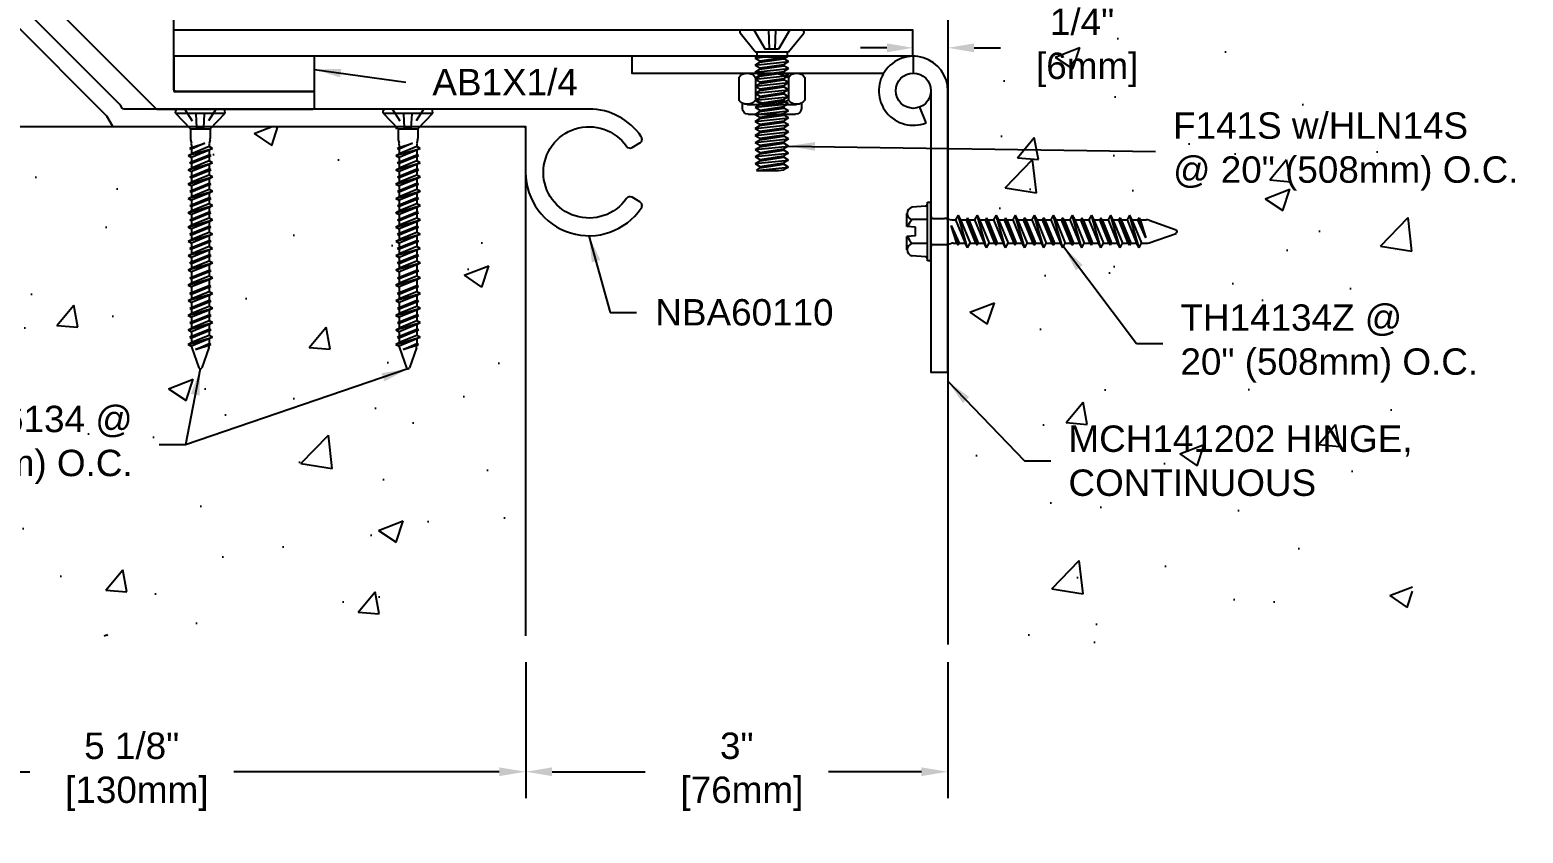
# Model space of a CAD drawing. Header units: inches. Extents: x -2.5 to 37.4, y -5.8 to 5.3.
# Drawn here: x 3.74 to 14.35, y -5.8 to -0.09 of the extents above; entities that cross this region are included whole.
import ezdxf

# ---------------------------------------------------------------- set-up
doc = ezdxf.new("R2010")
doc.units = ezdxf.units.IN
doc.header["$MEASUREMENT"] = 0
doc.linetypes.add('DASHED', pattern=[0.75, 0.5, -0.25])
for name, color, linetype in [('Anchors', 4, 'Continuous'), ('Conditions', 1, 'Continuous'), ('Dimensions', 3, 'Continuous'), ('Metals', 7, 'Continuous'), ('Text', 2, 'Continuous')]:
    doc.layers.add(name, color=color, linetype=linetype)
doc.styles.add('ARIAL', font='arial.ttf')
doc.styles.get("Standard").update_dxf_attribs({"font": 'arial.ttf'})
doc.dimstyles.new('Arial', dxfattribs={"dimtxt": 0.1875, "dimasz": 0.1875, "dimexe": 0.1875, "dimexo": 0.1875, "dimgap": 0.1875, "dimtad": 0, "dimtih": 1, "dimtoh": 1, "dimdec": 4, "dimzin": 0, "dimdsep": 46, "dimlunit": 4, "dimtxsty": 'ARIAL', "dimcen": 0.1875, "dimadec": 0, "dimazin": 0, "dimtfac": 1, "dimtdec": 4, "dimtofl": 0, "dimtmove": 0, "dimatfit": 3, "dimfxl": 0, "dimfrac": 2, "dimtolj": 1, "dimtzin": 0, "dimarcsym": 0})

# ---------------------------------------------------------------- blocks, each defined once
blk = doc.blocks.new('*D10')
at = {"layer": 'Defpoints', "color": 0}
for p in [(7.266, -4.399), (10.266, -4.399), (10.266, -5.364)]:
    blk.add_point(p, dxfattribs=at)
at = {"layer": 'Dimensions', "color": 0, "lineweight": -2}
for p, q in [((7.266, -4.586), (7.266, -5.551)), ((10.266, -4.586), (10.266, -5.551)), ((7.453, -5.364), (8.114, -5.364)), ((10.078, -5.364), (9.418, -5.364))]:
    blk.add_line(p, q, dxfattribs=at)
at = {"layer": 'Dimensions', "color": 0}
for points in [[(7.453, -5.333), (7.453, -5.395), (7.266, -5.364)], [(10.078, -5.333), (10.078, -5.395), (10.266, -5.364)]]:
    blk.add_solid(points, dxfattribs=at)
at = {"layer": 'Dimensions', "color": 0, "insert": (8.766, -5.364), "char_height": 0.1875, "attachment_point": 5, "style": 'ARIAL'}
blk.add_mtext('\\A1;3"\\P [76mm]', dxfattribs=at)
blk = doc.blocks.new('A$C63CB1885')
for p, q in [((-0.176, 0), (-0.175, 0.018)), ((-0.176, 0), (0.176, 0)), ((-0.176, 0), (-0.07, -0.113)), ((-0.163, 0.029), (0.163, 0.029)), ((0.07, -0.113), (0.176, 0)), ((0.176, 0), (0.175, 0.018)), ((-0.07, -0.113), (0.07, -0.113)), ((-0.07, -0.113), (-0.07, -0.18)), ((-0.069, -0.189), (-0.063, -0.215)), ((0.069, -0.189), (0.063, -0.215)), ((0.07, -0.113), (0.07, -0.18)), ((-0.086, -0.302), (0.086, -0.251)), ((-0.086, -0.302), (-0.062, -0.289)), ((-0.086, -0.302), (-0.062, -0.315)), ((-0.074, -0.251), (0.032, -0.215)), ((-0.074, -0.251), (-0.062, -0.245)), ((-0.074, -0.251), (-0.062, -0.257)), ((-0.074, -0.353), (0.074, -0.302)), ((-0.062, -0.245), (0.032, -0.215)), ((0.032, -0.215), (-0.062, -0.257)), ((-0.062, -0.225), (-0.062, -0.245)), ((0.062, -0.238), (-0.062, -0.289)), ((-0.062, -0.257), (-0.062, -0.289)), ((0.062, -0.264), (-0.062, -0.315)), ((-0.062, -0.346), (0.062, -0.296)), ((0.062, -0.308), (-0.062, -0.359)), ((-0.062, -0.315), (-0.062, -0.346)), ((0.062, -0.225), (0.062, -0.238)), ((0.086, -0.251), (0.062, -0.238)), ((0.086, -0.251), (0.062, -0.264)), ((0.062, -0.264), (0.062, -0.296)), ((0.074, -0.302), (0.062, -0.296)), ((0.074, -0.302), (0.062, -0.308)), ((0.062, -0.308), (0.062, -0.34)), ((-0.086, -0.403), (0.086, -0.353)), ((-0.086, -0.403), (-0.062, -0.391)), ((-0.086, -0.403), (-0.062, -0.416)), ((-0.074, -0.353), (-0.062, -0.346)), ((-0.074, -0.353), (-0.062, -0.359)), ((-0.074, -0.454), (0.074, -0.403)), ((0.062, -0.34), (-0.062, -0.391)), ((-0.062, -0.359), (-0.062, -0.391)), ((0.062, -0.366), (-0.062, -0.416)), ((-0.062, -0.448), (0.062, -0.397)), ((0.062, -0.41), (-0.062, -0.46)), ((-0.062, -0.416), (-0.062, -0.448)), ((0.086, -0.353), (0.062, -0.34)), ((0.086, -0.353), (0.062, -0.366)), ((0.062, -0.366), (0.062, -0.397)), ((0.074, -0.403), (0.062, -0.397)), ((0.074, -0.403), (0.062, -0.41)), ((0.062, -0.41), (0.062, -0.441)), ((-0.086, -0.505), (0.086, -0.454)), ((-0.086, -0.505), (-0.062, -0.492)), ((-0.086, -0.505), (-0.062, -0.518)), ((-0.074, -0.454), (-0.062, -0.448)), ((-0.074, -0.454), (-0.062, -0.46)), ((-0.074, -0.556), (0.074, -0.505)), ((0.062, -0.441), (-0.062, -0.492)), ((-0.062, -0.46), (-0.062, -0.492)), ((0.062, -0.467), (-0.062, -0.518)), ((-0.062, -0.55), (0.062, -0.499)), ((0.062, -0.511), (-0.062, -0.562)), ((-0.062, -0.518), (-0.062, -0.55)), ((0.086, -0.454), (0.062, -0.441)), ((0.086, -0.454), (0.062, -0.467)), ((0.062, -0.467), (0.062, -0.499)), ((0.074, -0.505), (0.062, -0.499)), ((0.074, -0.505), (0.062, -0.511)), ((0.062, -0.511), (0.062, -0.543)), ((-0.086, -0.607), (0.086, -0.556)), ((-0.086, -0.607), (-0.062, -0.594)), ((-0.086, -0.607), (-0.062, -0.619)), ((-0.074, -0.556), (-0.062, -0.55)), ((-0.074, -0.556), (-0.062, -0.562)), ((-0.074, -0.657), (0.074, -0.607)), ((0.062, -0.543), (-0.062, -0.594)), ((-0.062, -0.562), (-0.062, -0.594)), ((0.062, -0.569), (-0.062, -0.619)), ((-0.062, -0.651), (0.062, -0.6)), ((0.062, -0.613), (-0.062, -0.664)), ((-0.062, -0.619), (-0.062, -0.651)), ((0.086, -0.556), (0.062, -0.543)), ((0.086, -0.556), (0.062, -0.569)), ((0.062, -0.569), (0.062, -0.6)), ((0.074, -0.607), (0.062, -0.6)), ((0.074, -0.607), (0.062, -0.613)), ((0.062, -0.613), (0.062, -0.644)), ((-0.086, -0.708), (0.086, -0.657)), ((-0.086, -0.708), (-0.062, -0.695)), ((-0.086, -0.708), (-0.062, -0.721)), ((-0.074, -0.657), (-0.062, -0.651)), ((-0.074, -0.657), (-0.062, -0.664)), ((-0.074, -0.759), (0.074, -0.708)), ((0.062, -0.644), (-0.062, -0.695)), ((-0.062, -0.664), (-0.062, -0.695)), ((0.062, -0.67), (-0.062, -0.721)), ((-0.062, -0.753), (0.062, -0.702)), ((0.062, -0.714), (-0.062, -0.765)), ((-0.062, -0.721), (-0.062, -0.753)), ((0.086, -0.657), (0.062, -0.644)), ((0.086, -0.657), (0.062, -0.67)), ((0.062, -0.67), (0.062, -0.702)), ((0.074, -0.708), (0.062, -0.702)), ((0.074, -0.708), (0.062, -0.714)), ((0.062, -0.714), (0.062, -0.746)), ((-0.086, -0.81), (0.086, -0.759)), ((-0.086, -0.81), (-0.062, -0.797)), ((-0.086, -0.81), (-0.062, -0.823)), ((-0.074, -0.759), (-0.062, -0.753)), ((-0.074, -0.759), (-0.062, -0.765)), ((-0.074, -0.86), (0.074, -0.81)), ((0.062, -0.746), (-0.062, -0.797)), ((-0.062, -0.765), (-0.062, -0.797)), ((0.062, -0.772), (-0.062, -0.823)), ((-0.062, -0.854), (0.062, -0.804)), ((0.062, -0.816), (-0.062, -0.867)), ((-0.062, -0.823), (-0.062, -0.854)), ((0.062, -0.848), (-0.062, -0.898)), ((0.086, -0.759), (0.062, -0.746)), ((0.086, -0.759), (0.062, -0.772)), ((0.062, -0.772), (0.062, -0.804)), ((0.074, -0.81), (0.062, -0.804)), ((0.074, -0.81), (0.062, -0.816)), ((0.062, -0.816), (0.062, -0.848)), ((0.086, -0.86), (0.062, -0.848)), ((-0.086, -0.911), (0.086, -0.86)), ((-0.086, -0.911), (-0.062, -0.898)), ((-0.086, -0.911), (-0.062, -0.924)), ((-0.074, -0.86), (-0.062, -0.854)), ((-0.074, -0.86), (-0.062, -0.867)), ((-0.074, -0.962), (0.074, -0.911)), ((-0.062, -0.867), (-0.062, -0.898)), ((0.062, -0.873), (-0.062, -0.924)), ((-0.062, -0.956), (0.062, -0.905)), ((0.062, -0.917), (-0.062, -0.968)), ((-0.062, -0.924), (-0.062, -0.956)), ((0.062, -0.949), (-0.062, -1)), ((0.086, -0.86), (0.062, -0.873)), ((0.062, -0.873), (0.062, -0.905)), ((0.074, -0.911), (0.062, -0.905)), ((0.074, -0.911), (0.062, -0.917)), ((0.062, -0.917), (0.062, -0.949)), ((0.086, -0.962), (0.062, -0.949)), ((-0.086, -1.013), (0.086, -0.962)), ((-0.086, -1.013), (-0.062, -1)), ((-0.086, -1.013), (-0.062, -1.026)), ((-0.074, -0.962), (-0.062, -0.956)), ((-0.074, -0.962), (-0.062, -0.968)), ((-0.074, -1.064), (0.074, -1.013)), ((-0.074, -1.064), (-0.062, -1.057)), ((-0.062, -0.968), (-0.062, -1)), ((0.062, -0.975), (-0.062, -1.026)), ((-0.062, -1.057), (0.062, -1.007)), ((0.062, -1.019), (-0.062, -1.07)), ((-0.062, -1.026), (-0.062, -1.057)), ((0.062, -1.051), (-0.062, -1.101)), ((0.086, -0.962), (0.062, -0.975)), ((0.062, -0.975), (0.062, -1.007)), ((0.074, -1.013), (0.062, -1.007)), ((0.074, -1.013), (0.062, -1.019)), ((0.062, -1.019), (0.062, -1.051)), ((0.086, -1.064), (0.062, -1.051)), ((-0.086, -1.114), (0.086, -1.064)), ((-0.086, -1.114), (-0.062, -1.101)), ((-0.086, -1.114), (-0.062, -1.127)), ((-0.074, -1.064), (-0.062, -1.07)), ((-0.074, -1.171), (0.074, -1.121)), ((-0.074, -1.171), (-0.062, -1.165)), ((-0.062, -1.07), (-0.062, -1.101)), ((0.062, -1.077), (-0.062, -1.127)), ((-0.062, -1.165), (0.062, -1.115)), ((0.062, -1.127), (-0.062, -1.178)), ((-0.062, -1.127), (-0.062, -1.165)), ((0.062, -1.159), (-0.062, -1.209)), ((0.086, -1.064), (0.062, -1.077)), ((0.062, -1.077), (0.062, -1.115)), ((0.074, -1.121), (0.062, -1.115)), ((0.074, -1.121), (0.062, -1.127)), ((0.062, -1.127), (0.062, -1.159)), ((0.086, -1.171), (0.062, -1.159)), ((-0.086, -1.222), (0.086, -1.171)), ((-0.086, -1.222), (-0.062, -1.209)), ((-0.086, -1.222), (-0.062, -1.235)), ((-0.074, -1.171), (-0.062, -1.178)), ((-0.074, -1.282), (0.074, -1.231)), ((-0.062, -1.178), (-0.062, -1.209)), ((0.062, -1.184), (-0.062, -1.235)), ((-0.062, -1.275), (0.062, -1.225)), ((-0.062, -1.235), (-0.062, -1.275)), ((0.062, -1.237), (-0.062, -1.288)), ((0.062, -1.269), (-0.062, -1.319)), ((0.086, -1.171), (0.062, -1.184)), ((0.062, -1.184), (0.062, -1.225)), ((0.074, -1.231), (0.062, -1.225)), ((0.074, -1.231), (0.062, -1.237)), ((0.062, -1.237), (0.062, -1.269)), ((0.086, -1.282), (0.062, -1.269)), ((-0.086, -1.332), (0.086, -1.282)), ((-0.086, -1.332), (-0.062, -1.319)), ((-0.086, -1.332), (-0.062, -1.345)), ((-0.074, -1.282), (-0.062, -1.275)), ((-0.074, -1.282), (-0.062, -1.288)), ((-0.074, -1.387), (0.074, -1.336)), ((-0.062, -1.288), (-0.062, -1.319)), ((0.062, -1.295), (-0.062, -1.345)), ((-0.062, -1.381), (0.062, -1.33)), ((0.062, -1.343), (-0.062, -1.393)), ((-0.062, -1.345), (-0.062, -1.381)), ((0.062, -1.374), (-0.062, -1.425)), ((0.086, -1.282), (0.062, -1.295)), ((0.062, -1.295), (0.062, -1.33)), ((0.074, -1.336), (0.062, -1.33)), ((0.074, -1.336), (0.062, -1.343)), ((0.062, -1.343), (0.062, -1.374)), ((0.086, -1.387), (0.062, -1.374)), ((-0.086, -1.438), (0.086, -1.387)), ((-0.086, -1.438), (-0.062, -1.425)), ((-0.086, -1.438), (-0.062, -1.451)), ((-0.074, -1.387), (-0.062, -1.381)), ((-0.074, -1.387), (-0.062, -1.393)), ((-0.074, -1.489), (0.074, -1.439)), ((-0.074, -1.489), (-0.062, -1.483)), ((-0.062, -1.393), (-0.062, -1.425)), ((0.062, -1.4), (-0.062, -1.451)), ((-0.062, -1.483), (0.062, -1.433)), ((0.062, -1.445), (-0.062, -1.496)), ((-0.062, -1.451), (-0.062, -1.483)), ((0.062, -1.477), (-0.062, -1.527)), ((0.086, -1.387), (0.062, -1.4)), ((0.062, -1.4), (0.062, -1.433)), ((0.074, -1.439), (0.062, -1.433)), ((0.074, -1.439), (0.062, -1.445)), ((0.062, -1.445), (0.062, -1.477)), ((0.086, -1.489), (0.062, -1.477)), ((-0.086, -1.54), (0.086, -1.489)), ((-0.086, -1.54), (-0.062, -1.527)), ((-0.086, -1.54), (-0.062, -1.553)), ((-0.086, -1.643), (0.086, -1.592)), ((-0.074, -1.489), (-0.062, -1.496)), ((-0.074, -1.592), (0.074, -1.541)), ((-0.074, -1.592), (-0.062, -1.586)), ((-0.074, -1.592), (-0.062, -1.598)), ((-0.062, -1.496), (-0.062, -1.527)), ((0.062, -1.502), (-0.062, -1.553)), ((-0.062, -1.586), (0.062, -1.535)), ((0.062, -1.547), (-0.062, -1.598)), ((-0.062, -1.553), (-0.062, -1.586)), ((0.062, -1.579), (-0.062, -1.63)), ((0.086, -1.489), (0.062, -1.502)), ((0.062, -1.502), (0.062, -1.535)), ((0.074, -1.541), (0.062, -1.535)), ((0.074, -1.541), (0.062, -1.547)), ((0.062, -1.547), (0.062, -1.579)), ((0.086, -1.592), (0.062, -1.579)), ((0.086, -1.592), (0.062, -1.605)), ((-0.086, -1.643), (-0.062, -1.63)), ((-0.086, -1.643), (-0.062, -1.655)), ((-0.062, -1.598), (-0.062, -1.63)), ((0.062, -1.605), (-0.062, -1.655)), ((-0.06, -1.668), (-0.01, -1.81)), ((-0.034, -1.679), (0.062, -1.636)), ((-0.034, -1.679), (0.074, -1.643)), ((0.062, -1.649), (-0.034, -1.679)), ((0.06, -1.668), (0.01, -1.81)), ((0.062, -1.605), (0.062, -1.652)), ((0.074, -1.643), (0.062, -1.636)), ((0.074, -1.643), (0.062, -1.649))]:
    blk.add_line(p, q)
at = {"linetype": 'DASHED', "ltscale": 0.025}
for p, q in [((-0.113, 0.029), (-0.024, -0.106)), ((-0.024, -0.106), (-0.031, 0.028)), ((0.024, -0.106), (0.031, 0.029)), ((0.112, 0.029), (0.024, -0.106)), ((-0.024, -0.106), (0.024, -0.106))]:
    blk.add_line(p, q, dxfattribs=at)
for centre, radius, start, end in [((-0.163, 0.017), 0.0112, 90, 175), ((0.163, 0.017), 0.0112, 5, 90), ((-0.023, -0.18), 0.0465, 180, 191.9357), ((0.023, -0.18), 0.0465, 348.0643, 0), ((-0.109, -0.225), 0.0465, 0, 11.9357), ((0.109, -0.225), 0.0465, 168.0643, 180), ((-0.016, -1.652), 0.0465, 183.9476, 199.3058), ((0.016, -1.652), 0.0465, 340.6942, 0), ((0, -1.806), 0.0106, 204.1001, 335.8999)]:
    blk.add_arc(centre, radius, start, end)
blk = doc.blocks.new('TF316134')
blk.add_blockref('A$C63CB1885', (0, -0.0285))
blk = doc.blocks.new('*D13')
at = {"layer": 'Defpoints', "color": 0}
for p in [(2.166, -0.771), (7.266, -4.399), (7.266, -5.364)]:
    blk.add_point(p, dxfattribs=at)
at = {"layer": 'Dimensions', "color": 0, "lineweight": -2}
for p, q in [((2.166, -0.959), (2.166, -5.551)), ((7.266, -4.586), (7.266, -5.551)), ((2.353, -5.364), (3.741, -5.364)), ((7.078, -5.364), (5.191, -5.364))]:
    blk.add_line(p, q, dxfattribs=at)
at = {"layer": 'Dimensions', "color": 0}
for points in [[(2.353, -5.333), (2.353, -5.395), (2.166, -5.364)], [(7.078, -5.333), (7.078, -5.395), (7.266, -5.364)]]:
    blk.add_solid(points, dxfattribs=at)
at = {"layer": 'Dimensions', "color": 0, "insert": (4.466, -5.364), "char_height": 0.1875, "attachment_point": 5, "style": 'ARIAL'}
blk.add_mtext('\\A1;5 1/8"\\P [130mm]', dxfattribs=at)
blk = doc.blocks.new('NBT123')
blk.add_lwpolyline([(-0.985, 0.61, 0.414214), (-1, 0.625), (-1.824, 0.625, 0.668179), (-1.834, 0.599), (-1.114, -0.121, 0.198912), (-1.104, -0.125), (0, -0.125, 0.414214), (0.015, -0.11), (0.015, -0.015, 0.414214), (0, 0), (-0.97, 0, -0.414214), (-0.985, 0.015)], format="xyb", close=True)
blk = doc.blocks.new('AB1X14')
blk.add_lwpolyline([(-0.5, 0), (0.5, 0), (0.5, 0.25), (-0.5, 0.25)], close=True)
blk = doc.blocks.new('MCH141202')
blk.add_line((0.227, 0.091), (0.116, 0.046))
for points in [[(0, 0.125), (2, 0.125), (2, 0.245), (0, 0.245)], [(-0.245, 0), (-0.245, -2), (-0.125, -2), (-0.125, -0.211)]]:
    blk.add_lwpolyline(points)
blk.add_circle((0, 0), 0.125)
blk.add_arc((0, 0), 0.245, 90, 21.7978)
at = {"flags": 3}
for tag, p in [('MANUFACTURER', (0.09, -0.641)), ('OPENWIDTH', (0.09, -0.974)), ('LENGTH', (0.09, -1.308)), ('FINISH', (0.09, -1.641)), ('GUDENP/N', (0.09, -1.974))]:
    blk.add_attdef(tag, p, '', height=0.2, dxfattribs=at)
blk = doc.blocks.new('F141S')
for p, q in [((-0.214, 0), (0.214, 0)), ((-0.128, 0), (-0.047, -0.137)), ((-0.025, 0), (-0.02, -0.137)), ((0.025, 0), (0.02, -0.137)), ((0.128, 0), (0.048, -0.137)), ((-0.119, -0.155), (-0.226, -0.024)), ((0.119, -0.155), (0.226, -0.024)), ((-0.119, -0.155), (0.119, -0.155)), ((-0.119, -0.2), (-0.108, -0.195)), ((-0.119, -0.2), (-0.068, -0.195)), ((-0.119, -0.2), (-0.085, -0.22)), ((-0.108, -0.155), (-0.108, -0.195)), ((0.108, -0.195), (-0.108, -0.195)), ((-0.085, -0.22), (0.085, -0.195)), ((-0.085, -0.23), (0.085, -0.205)), ((0.048, -0.137), (-0.047, -0.137)), ((0.108, -0.195), (0.085, -0.205)), ((0.119, -0.225), (0.085, -0.205)), ((0.108, -0.155), (0.108, -0.195)), ((-0.119, -0.25), (0.119, -0.225)), ((-0.119, -0.25), (-0.085, -0.23)), ((-0.119, -0.25), (-0.085, -0.27)), ((-0.119, -0.3), (0.119, -0.275)), ((-0.119, -0.3), (-0.085, -0.28)), ((-0.119, -0.3), (-0.085, -0.32)), ((-0.085, -0.22), (-0.085, -0.23)), ((-0.085, -0.27), (0.085, -0.245)), ((-0.085, -0.28), (0.085, -0.255)), ((-0.085, -0.27), (-0.085, -0.28)), ((-0.085, -0.32), (0.085, -0.295)), ((-0.085, -0.33), (0.085, -0.305)), ((0.119, -0.225), (0.085, -0.245)), ((0.085, -0.245), (0.085, -0.255)), ((0.119, -0.275), (0.085, -0.255)), ((0.119, -0.275), (0.085, -0.295)), ((0.085, -0.295), (0.085, -0.305)), ((0.119, -0.325), (0.085, -0.305)), ((-0.119, -0.35), (0.119, -0.325)), ((-0.119, -0.35), (-0.085, -0.33)), ((-0.119, -0.35), (-0.085, -0.37)), ((-0.119, -0.4), (0.119, -0.375)), ((-0.119, -0.4), (-0.085, -0.38)), ((-0.119, -0.4), (-0.085, -0.42)), ((-0.085, -0.32), (-0.085, -0.33)), ((-0.085, -0.37), (0.085, -0.345)), ((-0.085, -0.38), (0.085, -0.355)), ((-0.085, -0.37), (-0.085, -0.38)), ((-0.085, -0.42), (0.085, -0.395)), ((-0.085, -0.43), (0.085, -0.405)), ((-0.085, -0.42), (-0.085, -0.43)), ((0.119, -0.325), (0.085, -0.345)), ((0.085, -0.345), (0.085, -0.355)), ((0.119, -0.375), (0.085, -0.355)), ((0.119, -0.375), (0.085, -0.395)), ((0.085, -0.395), (0.085, -0.405)), ((0.119, -0.425), (0.085, -0.405)), ((-0.119, -0.45), (0.119, -0.425)), ((-0.119, -0.45), (-0.085, -0.43)), ((-0.119, -0.45), (-0.085, -0.47)), ((-0.119, -0.5), (0.119, -0.475)), ((-0.119, -0.5), (-0.085, -0.48)), ((-0.119, -0.5), (-0.085, -0.52)), ((-0.119, -0.55), (0.119, -0.525)), ((-0.119, -0.55), (-0.085, -0.53)), ((-0.085, -0.47), (0.085, -0.445)), ((-0.085, -0.48), (0.085, -0.455)), ((-0.085, -0.47), (-0.085, -0.48)), ((-0.085, -0.52), (0.085, -0.495)), ((-0.085, -0.53), (0.085, -0.505)), ((-0.085, -0.52), (-0.085, -0.53)), ((0.119, -0.425), (0.085, -0.445)), ((0.085, -0.445), (0.085, -0.455)), ((0.119, -0.475), (0.085, -0.455)), ((0.119, -0.475), (0.085, -0.495)), ((0.085, -0.495), (0.085, -0.505)), ((0.119, -0.525), (0.085, -0.505)), ((0.119, -0.525), (0.085, -0.545)), ((-0.119, -0.55), (-0.085, -0.57)), ((-0.119, -0.6), (0.119, -0.575)), ((-0.119, -0.6), (-0.085, -0.58)), ((-0.119, -0.6), (-0.085, -0.62)), ((-0.119, -0.65), (0.119, -0.625)), ((-0.119, -0.65), (-0.085, -0.63)), ((-0.085, -0.57), (0.085, -0.545)), ((-0.085, -0.58), (0.085, -0.555)), ((-0.085, -0.57), (-0.085, -0.58)), ((-0.085, -0.62), (0.085, -0.595)), ((-0.085, -0.63), (0.085, -0.605)), ((-0.085, -0.62), (-0.085, -0.63)), ((0.085, -0.545), (0.085, -0.555)), ((0.119, -0.575), (0.085, -0.555)), ((0.119, -0.575), (0.085, -0.595)), ((0.085, -0.595), (0.085, -0.605)), ((0.119, -0.625), (0.085, -0.605)), ((0.119, -0.625), (0.085, -0.645)), ((-0.119, -0.65), (-0.085, -0.67)), ((-0.119, -0.7), (0.119, -0.675)), ((-0.119, -0.7), (-0.085, -0.68)), ((-0.119, -0.7), (-0.085, -0.72)), ((-0.119, -0.75), (0.119, -0.725)), ((-0.119, -0.75), (-0.085, -0.73)), ((-0.085, -0.67), (0.085, -0.645)), ((-0.085, -0.68), (0.085, -0.655)), ((-0.085, -0.67), (-0.085, -0.68)), ((-0.085, -0.72), (0.085, -0.695)), ((-0.085, -0.73), (0.085, -0.705)), ((-0.085, -0.72), (-0.085, -0.73)), ((0.085, -0.645), (0.085, -0.655)), ((0.119, -0.675), (0.085, -0.655)), ((0.119, -0.675), (0.085, -0.695)), ((0.085, -0.695), (0.085, -0.705)), ((0.119, -0.725), (0.085, -0.705)), ((0.119, -0.725), (0.085, -0.745)), ((-0.119, -0.75), (-0.085, -0.77)), ((-0.119, -0.8), (0.119, -0.775)), ((-0.119, -0.8), (-0.085, -0.78)), ((-0.119, -0.8), (-0.085, -0.82)), ((-0.119, -0.85), (0.119, -0.825)), ((-0.119, -0.85), (-0.085, -0.83)), ((-0.085, -0.77), (0.085, -0.745)), ((-0.085, -0.78), (0.085, -0.755)), ((-0.085, -0.77), (-0.085, -0.78)), ((-0.085, -0.82), (0.085, -0.795)), ((-0.085, -0.83), (0.085, -0.805)), ((-0.085, -0.82), (-0.085, -0.83)), ((-0.085, -0.87), (0.085, -0.845)), ((0.085, -0.745), (0.085, -0.755)), ((0.119, -0.775), (0.085, -0.755)), ((0.119, -0.775), (0.085, -0.795)), ((0.085, -0.795), (0.085, -0.805)), ((0.119, -0.825), (0.085, -0.805)), ((0.119, -0.825), (0.085, -0.845)), ((0.085, -0.845), (0.085, -0.855)), ((-0.119, -0.85), (-0.085, -0.87)), ((-0.119, -0.9), (0.119, -0.875)), ((-0.119, -0.9), (-0.085, -0.88)), ((-0.119, -0.9), (-0.085, -0.92)), ((-0.119, -0.95), (0.119, -0.925)), ((-0.119, -0.95), (-0.085, -0.93)), ((-0.119, -0.95), (-0.085, -0.97)), ((-0.085, -0.88), (0.085, -0.855)), ((-0.085, -0.87), (-0.085, -0.88)), ((-0.085, -0.92), (0.085, -0.895)), ((-0.085, -0.93), (0.085, -0.905)), ((-0.085, -0.92), (-0.085, -0.93)), ((-0.085, -0.97), (0.085, -0.945)), ((0.119, -0.875), (0.085, -0.855)), ((0.119, -0.875), (0.085, -0.895)), ((0.085, -0.895), (0.085, -0.905)), ((0.119, -0.925), (0.085, -0.905)), ((0.119, -0.925), (0.085, -0.945)), ((0.085, -0.945), (0.085, -0.955)), ((-0.11, -1), (0.119, -0.975)), ((-0.11, -1), (-0.085, -0.98)), ((-0.11, -1), (0.048, -1)), ((-0.085, -0.98), (0.085, -0.955)), ((-0.085, -0.97), (-0.085, -0.98)), ((0.048, -1), (0.085, -0.995)), ((0.119, -0.975), (0.085, -0.955)), ((0.119, -0.975), (0.085, -0.995))]:
    blk.add_line(p, q)
for centre, start, end in [((-0.214, -0.015), 90, 219.032), ((0.214, -0.015), 320.968, 90)]:
    blk.add_arc(centre, 0.015, start, end)
blk = doc.blocks.new('HLN14S')
for p, q in [((-0.21, 0.213), (-0.21, 0.25)), ((-0.176, 0.222), (0.176, 0.222)), ((-0.168, 0.292), (0.168, 0.292)), ((0.21, 0.213), (0.21, 0.25)), ((-0.234, 0.03), (-0.234, 0.192)), ((-0.117, 0.03), (-0.117, 0.192)), ((0.117, 0.03), (0.117, 0.192)), ((0.234, 0.03), (0.234, 0.192)), ((-0.176, 0), (0.176, 0))]:
    blk.add_line(p, q)
for centre, radius, start, end in [((-0.176, 0.149), 0.0723, 35.7751, 144.2249), ((-0.168, 0.25), 0.0418, 90, 180), ((0, -0.022), 0.244, 61.2813, 118.7187), ((0.176, 0.149), 0.0723, 35.7751, 144.2249), ((0.168, 0.25), 0.0418, 0, 90), ((-0.176, 0.072), 0.0723, 215.7751, 324.2249), ((0, 0.244), 0.244, 241.2813, 298.7187), ((0.176, 0.072), 0.0723, 215.7751, 324.2249)]:
    blk.add_arc(centre, radius, start, end)
blk = doc.blocks.new('TH14134')
for p, q in [((-0.18, 0.039), (-0.172, 0.133)), ((-0.129, 0.17), (-0.036, 0.17)), ((-0.086, 0.025), (-0.086, 0.133)), ((-0.031, 0.11), (-0.036, 0.17)), ((-0.031, 0.11), (0.031, 0.11)), ((0.031, 0.11), (0.036, 0.17)), ((0.036, 0.17), (0.129, 0.17)), ((0.086, 0.025), (0.086, 0.133)), ((0.18, 0.039), (0.172, 0.133)), ((-0.209, 0), (-0.209, 0.025)), ((-0.209, 0.025), (0.209, 0.025)), ((-0.209, 0), (0.209, 0)), ((0.209, 0.025), (0.209, 0)), ((-0.093, -0.015), (-0.093, -0.097)), ((0.093, -0.015), (0.093, -0.097)), ((-0.115, -0.26), (0.115, -0.193)), ((-0.098, -0.193), (0.043, -0.144)), ((-0.098, -0.193), (-0.083, -0.184)), ((-0.098, -0.193), (-0.083, -0.201)), ((-0.092, -0.11), (-0.084, -0.145)), ((-0.083, -0.184), (0.043, -0.144)), ((0.043, -0.144), (-0.083, -0.201)), ((-0.083, -0.158), (-0.083, -0.184)), ((0.083, -0.175), (-0.083, -0.243)), ((-0.083, -0.201), (-0.083, -0.243)), ((0.083, -0.21), (-0.083, -0.278)), ((0.083, -0.158), (0.083, -0.175)), ((0.115, -0.193), (0.083, -0.175)), ((0.115, -0.193), (0.083, -0.21)), ((0.083, -0.21), (0.083, -0.252)), ((0.092, -0.11), (0.084, -0.145)), ((-0.115, -0.26), (-0.083, -0.243)), ((-0.115, -0.26), (-0.083, -0.278)), ((-0.098, -0.328), (0.098, -0.26)), ((-0.083, -0.32), (0.083, -0.252)), ((0.083, -0.269), (-0.083, -0.336)), ((-0.083, -0.278), (-0.083, -0.32)), ((0.083, -0.311), (-0.083, -0.379)), ((0.098, -0.26), (0.083, -0.252)), ((0.098, -0.26), (0.083, -0.269)), ((0.083, -0.269), (0.083, -0.311)), ((0.115, -0.328), (0.083, -0.311)), ((-0.115, -0.396), (0.115, -0.328)), ((-0.115, -0.396), (-0.083, -0.379)), ((-0.115, -0.396), (-0.083, -0.413)), ((-0.098, -0.328), (-0.083, -0.32)), ((-0.098, -0.328), (-0.083, -0.336)), ((-0.098, -0.464), (0.098, -0.396)), ((-0.083, -0.336), (-0.083, -0.379)), ((0.083, -0.345), (-0.083, -0.413)), ((-0.083, -0.455), (0.083, -0.388)), ((0.083, -0.404), (-0.083, -0.472)), ((-0.083, -0.413), (-0.083, -0.455)), ((0.115, -0.328), (0.083, -0.345)), ((0.083, -0.345), (0.083, -0.388)), ((0.098, -0.396), (0.083, -0.388)), ((0.098, -0.396), (0.083, -0.404)), ((0.083, -0.404), (0.083, -0.446)), ((-0.115, -0.531), (0.115, -0.464)), ((-0.115, -0.531), (-0.083, -0.514)), ((-0.098, -0.464), (-0.083, -0.455)), ((-0.098, -0.464), (-0.083, -0.472)), ((0.083, -0.446), (-0.083, -0.514)), ((-0.083, -0.472), (-0.083, -0.514)), ((0.083, -0.481), (-0.083, -0.548)), ((-0.083, -0.591), (0.083, -0.523)), ((0.115, -0.464), (0.083, -0.446)), ((0.115, -0.464), (0.083, -0.481)), ((0.083, -0.481), (0.083, -0.523)), ((0.098, -0.531), (0.083, -0.523)), ((-0.115, -0.531), (-0.083, -0.548)), ((-0.115, -0.667), (0.115, -0.599)), ((-0.098, -0.599), (0.098, -0.531)), ((-0.098, -0.599), (-0.083, -0.591)), ((-0.098, -0.599), (-0.083, -0.607)), ((0.083, -0.539), (-0.083, -0.607)), ((-0.083, -0.548), (-0.083, -0.591)), ((0.083, -0.582), (-0.083, -0.649)), ((-0.083, -0.607), (-0.083, -0.649)), ((0.083, -0.616), (-0.083, -0.684)), ((0.098, -0.531), (0.083, -0.539)), ((0.083, -0.539), (0.083, -0.582)), ((0.115, -0.599), (0.083, -0.582)), ((0.115, -0.599), (0.083, -0.616)), ((0.083, -0.616), (0.083, -0.658)), ((-0.115, -0.667), (-0.083, -0.649)), ((-0.115, -0.667), (-0.083, -0.684)), ((-0.115, -0.802), (0.115, -0.734)), ((-0.098, -0.734), (0.098, -0.667)), ((-0.098, -0.734), (-0.083, -0.726)), ((-0.098, -0.734), (-0.083, -0.743)), ((-0.083, -0.726), (0.083, -0.658)), ((0.083, -0.675), (-0.083, -0.743)), ((-0.083, -0.684), (-0.083, -0.726)), ((0.083, -0.717), (-0.083, -0.785)), ((-0.083, -0.743), (-0.083, -0.785)), ((0.098, -0.667), (0.083, -0.658)), ((0.098, -0.667), (0.083, -0.675)), ((0.083, -0.675), (0.083, -0.717)), ((0.115, -0.734), (0.083, -0.717)), ((0.115, -0.734), (0.083, -0.752)), ((-0.115, -0.802), (-0.083, -0.785)), ((-0.115, -0.802), (-0.083, -0.819)), ((-0.098, -0.87), (0.098, -0.802)), ((0.083, -0.752), (-0.083, -0.819)), ((-0.083, -0.862), (0.083, -0.794)), ((0.083, -0.81), (-0.083, -0.878)), ((-0.083, -0.819), (-0.083, -0.862)), ((0.083, -0.752), (0.083, -0.794)), ((0.098, -0.802), (0.083, -0.794)), ((0.098, -0.802), (0.083, -0.81)), ((0.083, -0.81), (0.083, -0.853)), ((-0.115, -0.937), (0.115, -0.87)), ((-0.115, -0.937), (-0.083, -0.92)), ((-0.115, -0.937), (-0.083, -0.955)), ((-0.098, -0.87), (-0.083, -0.862)), ((-0.098, -0.87), (-0.083, -0.878)), ((-0.098, -1.005), (0.098, -0.937)), ((0.083, -0.853), (-0.083, -0.92)), ((-0.083, -0.878), (-0.083, -0.92)), ((0.083, -0.887), (-0.083, -0.955)), ((-0.083, -0.997), (0.083, -0.929)), ((0.083, -0.946), (-0.083, -1.013)), ((-0.083, -0.955), (-0.083, -0.997)), ((0.115, -0.87), (0.083, -0.853)), ((0.115, -0.87), (0.083, -0.887)), ((0.083, -0.887), (0.083, -0.929)), ((0.098, -0.937), (0.083, -0.929)), ((0.098, -0.937), (0.083, -0.946)), ((0.083, -0.946), (0.083, -0.988)), ((-0.115, -1.073), (0.115, -1.005)), ((-0.115, -1.073), (-0.083, -1.056)), ((-0.098, -1.005), (-0.083, -0.997)), ((-0.098, -1.005), (-0.083, -1.013)), ((0.083, -0.988), (-0.083, -1.056)), ((-0.083, -1.013), (-0.083, -1.056)), ((0.083, -1.022), (-0.083, -1.09)), ((0.115, -1.005), (0.083, -0.988)), ((0.115, -1.005), (0.083, -1.022)), ((0.083, -1.022), (0.083, -1.065)), ((-0.115, -1.073), (-0.083, -1.09)), ((-0.115, -1.208), (0.115, -1.141)), ((-0.098, -1.141), (0.098, -1.073)), ((-0.098, -1.141), (-0.083, -1.132)), ((-0.098, -1.141), (-0.083, -1.149)), ((-0.083, -1.132), (0.083, -1.065)), ((0.083, -1.081), (-0.083, -1.149)), ((-0.083, -1.09), (-0.083, -1.132)), ((0.083, -1.123), (-0.083, -1.191)), ((-0.083, -1.149), (-0.083, -1.191)), ((0.083, -1.158), (-0.083, -1.226)), ((0.098, -1.073), (0.083, -1.065)), ((0.098, -1.073), (0.083, -1.081)), ((0.083, -1.081), (0.083, -1.123)), ((0.115, -1.141), (0.083, -1.123)), ((0.115, -1.141), (0.083, -1.158)), ((0.083, -1.158), (0.083, -1.2)), ((-0.115, -1.208), (-0.083, -1.191)), ((-0.115, -1.208), (-0.083, -1.226)), ((-0.098, -1.276), (0.098, -1.208)), ((-0.098, -1.276), (-0.083, -1.268)), ((-0.083, -1.268), (0.083, -1.2)), ((0.083, -1.217), (-0.083, -1.284)), ((-0.083, -1.226), (-0.083, -1.268)), ((0.083, -1.259), (-0.083, -1.327)), ((0.098, -1.208), (0.083, -1.2)), ((0.098, -1.208), (0.083, -1.217)), ((0.083, -1.217), (0.083, -1.259)), ((0.115, -1.276), (0.083, -1.259)), ((-0.115, -1.344), (0.115, -1.276)), ((-0.115, -1.344), (-0.083, -1.327)), ((-0.115, -1.344), (-0.083, -1.361)), ((-0.098, -1.276), (-0.083, -1.284)), ((-0.098, -1.411), (0.098, -1.344)), ((-0.083, -1.284), (-0.083, -1.327)), ((0.083, -1.293), (-0.083, -1.361)), ((-0.083, -1.403), (0.083, -1.336)), ((0.083, -1.352), (-0.083, -1.42)), ((-0.083, -1.361), (-0.083, -1.403)), ((0.115, -1.276), (0.083, -1.293)), ((0.083, -1.293), (0.083, -1.336)), ((0.098, -1.344), (0.083, -1.336)), ((0.098, -1.344), (0.083, -1.352)), ((0.083, -1.352), (0.083, -1.394)), ((-0.115, -1.479), (0.115, -1.411)), ((-0.115, -1.479), (-0.083, -1.462)), ((-0.115, -1.479), (-0.083, -1.496)), ((-0.098, -1.411), (-0.083, -1.403)), ((-0.098, -1.411), (-0.083, -1.42)), ((0.083, -1.394), (-0.083, -1.462)), ((-0.083, -1.42), (-0.083, -1.462)), ((0.083, -1.429), (-0.083, -1.496)), ((-0.045, -1.528), (0.083, -1.471)), ((-0.045, -1.528), (0.098, -1.479)), ((0.115, -1.411), (0.083, -1.394)), ((0.115, -1.411), (0.083, -1.429)), ((0.083, -1.429), (0.083, -1.471)), ((0.098, -1.479), (0.083, -1.471)), ((0.098, -1.479), (0.083, -1.487)), ((-0.083, -1.496), (-0.083, -1.531)), ((-0.08, -1.551), (-0.013, -1.742)), ((0.083, -1.487), (-0.045, -1.528)), ((0.08, -1.551), (0.013, -1.742)), ((0.083, -1.487), (0.083, -1.531))]:
    blk.add_line(p, q)
for centre, radius, start, end in [((-0.129, 0.126), 0.0436, 9.285, 170.715), ((0, 0.051), 0.119, 107.4215, 136.0407), ((0, 0.051), 0.119, 43.9593, 72.5785), ((0.129, 0.126), 0.0436, 9.285, 170.715), ((-0.195, 0.04), 0.015, 270, 355), ((0.195, 0.04), 0.015, 185, 270), ((-0.108, -0.015), 0.0147, 0, 90), ((-0.031, -0.097), 0.062, 180, 191.9357), ((0.031, -0.097), 0.062, 348.0643, 0), ((0.108, -0.015), 0.0147, 90, 180), ((-0.145, -0.158), 0.062, 0, 11.9357), ((0.145, -0.158), 0.062, 168.0643, 180), ((-0.021, -1.531), 0.062, 180, 199.3058), ((0.021, -1.531), 0.062, 340.6942, 0), ((0, -1.736), 0.0141, 204.1001, 335.8999)]:
    blk.add_arc(centre, radius, start, end)
blk = doc.blocks.new('*D24')
at = {"layer": 'Defpoints', "color": 0}
for p in [(10.02, -0.094), (10.266, -0.094), (10.02, -0.221)]:
    blk.add_point(p, dxfattribs=at)
at = {"layer": 'Dimensions', "color": 0, "lineweight": -2}
for p, q in [((9.833, -0.221), (9.645, -0.221)), ((10.02, -0.281), (10.02, -0.409)), ((10.266, -0.281), (10.266, -0.409)), ((10.453, -0.221), (10.641, -0.221))]:
    blk.add_line(p, q, dxfattribs=at)
at = {"layer": 'Dimensions', "color": 0}
for points in [[(9.833, -0.19), (9.833, -0.253), (10.02, -0.221)], [(10.453, -0.19), (10.453, -0.253), (10.266, -0.221)]]:
    blk.add_solid(points, dxfattribs=at)
at = {"layer": 'Dimensions', "color": 0, "insert": (11.22, -0.221), "char_height": 0.1875, "attachment_point": 5, "style": 'ARIAL'}
blk.add_mtext('\\A1;1/4"\\P [6mm]', dxfattribs=at)
blk = doc.blocks.new('NBA60110')
blk.add_lwpolyline([(2.161, 0.007, 0.267949), (2.174, 0), (5.085, 0, -0.414214), (5.1, -0.015), (5.1, -0.325, 0.738322), (5.922, -0.578, 0.436073), (5.912, -0.534), (5.857, -0.502, 0.388901), (5.816, -0.511, -3.172023), (5.816, -0.139, 0.388901), (5.857, -0.148), (5.912, -0.116, 0.436073), (5.922, -0.072, 0.248202), (5.55, 0.125), (2.246, 0.125, -0.267949), (2.233, 0.132), (2.221, 0.153, 0.065543), (2.219, 0.156), (1.504, 0.871, 0.198912), (1.494, 0.875), (1.015, 0.875, 0.414214), (1, 0.86), (1, 0.14, -0.414214), (0.985, 0.125), (0.015, 0.125, 0.414214), (0, 0.11), (0, 0.015, 0.414214), (0.015, 0), (1.11, 0, 0.414214), (1.125, 0.015), (1.125, 0.735, -0.414214), (1.14, 0.75), (1.442, 0.75, -0.198912), (1.453, 0.746), (2.119, 0.08, -0.065543), (2.121, 0.077)], format="xyb", close=True)

msp = doc.modelspace()

# ---------------------------------------------------------------- hatches: boundary and pattern name
at = {"layer": 'Conditions'}
h = msp.add_hatch(dxfattribs=at)
h.set_pattern_fill('AR-CONC', color=256, scale=0.25, style=0)
h.set_pattern_definition([(50, (0, -0.0625), (1.79315, -0.15688), [0.1875, -2.0625]), (355, (0, -0.0625), (-0.34688, 1.88048), [0.15, -1.65]), (100.451, (0.1494, -0.0756), (1.44627, 1.7236), [0.15935, -1.75286]), (46.184, (0, 0.4375), (2.6681, -0.4138), [0.28125, -3.09375]), (96.636, (0.2223, 0.403), (2.33666, 2.4353), [0.23903, -2.6293]), (351.184, (0, 0.4375), (2.33665, 2.4353), [0.225, -2.475]), (21, (0.25, 0.3125), (1.49227, -1.00655), [0.1875, -2.0625]), (326, (0.25, 0.3125), (0.60829, 1.81288), [0.15, -1.65]), (71.451, (0.3744, 0.2286), (2.10056, 0.80633), [0.15935, -1.75286]), (37.5, (0, -0.0625), (0.0304, 0.832235), [0, -1.63, 0, -1.675, 0, -1.65625]), (7.5, (0, -0.0625), (0.657674, 0.98603), [0, -0.955, 0, -1.5925, 0, -0.63125]), (327.5, (-0.5575, -0.0625), (1.334556, -0.056387), [0, -0.625, 0, -1.95, 0, -2.5875]), (317.5, (-0.8075, -0.0625), (1.457965, 0.25026), [0, -0.8125, 0, -1.295, 0, -1.8375])])
h.paths.add_polyline_path([(13.56885, 5.33109), (10.26564, 5.33109), (10.26564, -1.43666), (10.29046, -1.44191, 0.12157914), (10.32016, -1.44091), (10.32111, -1.44325), (10.33834, -1.41125), (10.35558, -1.44325), (10.39783, -1.44325), (10.40605, -1.42799), (10.41427, -1.44325), (10.45653, -1.44325), (10.47376, -1.41125), (10.49099, -1.44325), (10.53325, -1.44325), (10.54147, -1.42799), (10.54969, -1.44325), (10.59194, -1.44325), (10.60918, -1.41125), (10.62641, -1.44325), (10.66867, -1.44325), (10.67689, -1.42799), (10.6851, -1.44325), (10.72736, -1.44325), (10.74459, -1.41125), (10.76183, -1.44325), (10.80408, -1.44325), (10.8123, -1.42799), (10.82052, -1.44325), (10.86278, -1.44325), (10.88001, -1.41125), (10.89724, -1.44325), (10.9395, -1.44325), (10.94772, -1.42799), (10.95594, -1.44325), (10.99819, -1.44325), (11.01543, -1.41125), (11.03266, -1.44325), (11.07492, -1.44325), (11.08314, -1.42799), (11.09135, -1.44325), (11.13361, -1.44325), (11.15084, -1.41125), (11.16808, -1.44325), (11.21033, -1.44325), (11.21855, -1.42799), (11.22677, -1.44325), (11.26903, -1.44325), (11.28626, -1.41125), (11.30349, -1.44325), (11.34575, -1.44325), (11.35397, -1.42799), (11.36219, -1.44325), (11.40444, -1.44325), (11.42168, -1.41125), (11.43891, -1.44325), (11.48117, -1.44325), (11.48939, -1.42799), (11.4976, -1.44325), (11.53986, -1.44325), (11.55709, -1.41125), (11.57433, -1.44325), (11.61658, -1.44325), (11.6248, -1.42799), (11.63302, -1.44325), (11.67652, -1.44325, -0.08443704), (11.69702, -1.44674), (11.88508, -1.51262, -0.70927499), (11.8873, -1.5391), (11.69702, -1.60576, -0.08443704), (11.67652, -1.60925), (11.64204, -1.60925), (11.6248, -1.64125), (11.60757, -1.60925), (11.56531, -1.60925), (11.55709, -1.62451), (11.54888, -1.60925), (11.50662, -1.60925), (11.48939, -1.64125), (11.47215, -1.60925), (11.4299, -1.60925), (11.42168, -1.62451), (11.41346, -1.60925), (11.3712, -1.60925), (11.35397, -1.64125), (11.33674, -1.60925), (11.29448, -1.60925), (11.28626, -1.62451), (11.27804, -1.60925), (11.23579, -1.60925), (11.21855, -1.64125), (11.20132, -1.60925), (11.15906, -1.60925), (11.15084, -1.62451), (11.14263, -1.60925), (11.10037, -1.60925), (11.08314, -1.64125), (11.0659, -1.60925), (11.02365, -1.60925), (11.01543, -1.62451), (11.00721, -1.60925), (10.96495, -1.60925), (10.94772, -1.64125), (10.93049, -1.60925), (10.88823, -1.60925), (10.88001, -1.62451), (10.87179, -1.60925), (10.82954, -1.60925), (10.8123, -1.64125), (10.79507, -1.60925), (10.75281, -1.60925), (10.74459, -1.62451), (10.73638, -1.60925), (10.69412, -1.60925), (10.67689, -1.64125), (10.65965, -1.60925), (10.6174, -1.60925), (10.60918, -1.62451), (10.60096, -1.60925), (10.5587, -1.60925), (10.54147, -1.64125), (10.52424, -1.60925), (10.48198, -1.60925), (10.47376, -1.62451), (10.46554, -1.60925), (10.42329, -1.60925), (10.40605, -1.64125), (10.38882, -1.60925), (10.34656, -1.60925), (10.33834, -1.62451), (10.33013, -1.60925), (10.30328, -1.60925, 0.05212645), (10.29046, -1.61059), (10.26564, -1.61584), (10.26564, -4.46108), (13.56885, -4.46108)])
h.paths.add_polyline_path([(10.78126, 0.22787), (11.6754, 0.22787), (11.6754, 0.92874), (10.78126, 0.92874)], flags=24)
h.paths.add_polyline_path([(11.79857, -1.2862), (14.3545, -1.2862), (14.3545, -0.58387), (11.79857, -0.58387)], flags=9)
h.paths.add_polyline_path([(11.12767, -0.6042), (12.7351, -0.6042), (12.7351, 0.09794), (11.12767, 0.09794)], flags=24)
h.paths.add_polyline_path([(11.86415, -2.65036), (14.07412, -2.65036), (14.07412, -1.94815), (11.86415, -1.94815)], flags=9)
h.paths.add_polyline_path([(11.05684, -3.50968), (13.82905, -3.50968), (13.82905, -2.80747), (11.05684, -2.80747)], flags=9)
h = msp.add_hatch(dxfattribs=at)
h.set_pattern_fill('AR-CONC', color=256, scale=0.25, style=0)
h.paths.add_polyline_path([(7.26564, -0.79125, 0.41421356), (7.25564, -0.78125), (6.514, -0.78125), (6.49885, -0.79725), (6.49885, -0.86921), (6.49236, -0.89993, 0.13295553), (6.49372, -0.92419), (6.51535, -0.93584), (6.49135, -0.94877), (6.49135, -0.98046), (6.5028, -0.98663), (6.49135, -0.99279), (6.49135, -1.02448), (6.51535, -1.03741), (6.49135, -1.05033), (6.49135, -1.08202), (6.5028, -1.08819), (6.49135, -1.09435), (6.49135, -1.12604), (6.51535, -1.13897), (6.49135, -1.15189), (6.49135, -1.18359), (6.5028, -1.18975), (6.49135, -1.19591), (6.49135, -1.22761), (6.51535, -1.24053), (6.49135, -1.25346), (6.49135, -1.28515), (6.5028, -1.29131), (6.49135, -1.29748), (6.49135, -1.32917), (6.51535, -1.34209), (6.49135, -1.35502), (6.49135, -1.38671), (6.5028, -1.39288), (6.49135, -1.39904), (6.49135, -1.43073), (6.51535, -1.44366), (6.49135, -1.45658), (6.49135, -1.48827), (6.5028, -1.49444), (6.49135, -1.5006), (6.49135, -1.53229), (6.51535, -1.54522), (6.49135, -1.55814), (6.49135, -1.58984), (6.5028, -1.596), (6.49135, -1.60216), (6.49135, -1.63386), (6.51535, -1.64678), (6.49135, -1.65971), (6.49135, -1.6914), (6.5028, -1.69756), (6.49135, -1.70373), (6.49135, -1.73542), (6.51535, -1.74834), (6.49135, -1.76127), (6.49135, -1.79928), (6.5028, -1.80544), (6.49135, -1.81161), (6.49135, -1.8433), (6.51535, -1.85622), (6.49135, -1.86915), (6.49135, -1.90941), (6.5028, -1.91557), (6.49135, -1.92173), (6.49135, -1.95343), (6.51535, -1.96635), (6.49135, -1.97928), (6.49135, -2.01504), (6.5028, -2.0212), (6.49135, -2.02737), (6.49135, -2.05906), (6.51535, -2.07198), (6.49135, -2.08491), (6.49135, -2.1173), (6.5028, -2.12346), (6.49135, -2.12963), (6.49135, -2.16132), (6.51535, -2.17425), (6.49135, -2.18717), (6.49135, -2.21956), (6.5028, -2.22573), (6.49135, -2.23189), (6.49135, -2.26358), (6.51535, -2.27651), (6.49135, -2.28943), (6.49135, -2.32112), (6.5028, -2.32729), (6.49135, -2.33345), (6.49135, -2.34488), (6.43933, -2.49339, -0.70927499), (6.41946, -2.49506), (6.36484, -2.33912), (6.34285, -2.32729), (6.36696, -2.31431), (6.36696, -2.28272), (6.35541, -2.27651), (6.36696, -2.27029), (6.36696, -2.238), (6.34285, -2.22503), (6.36695, -2.21205), (6.36695, -2.18046), (6.35541, -2.17425), (6.36695, -2.16804), (6.36695, -2.13574), (6.34285, -2.12277), (6.36695, -2.10979), (6.36694, -2.07819), (6.35541, -2.07198), (6.36694, -2.06578), (6.36694, -2.0301), (6.34285, -2.01713), (6.36694, -2.00417), (6.36694, -1.97255), (6.35541, -1.96635), (6.36693, -1.96015), (6.36693, -1.91997), (6.34285, -1.90701), (6.36693, -1.89404), (6.36693, -1.86242), (6.35541, -1.85622), (6.36693, -1.85003), (6.36692, -1.81208), (6.34285, -1.79913), (6.36692, -1.78617), (6.36692, -1.75454), (6.35541, -1.74834), (6.36692, -1.74215), (6.36691, -1.71052), (6.34285, -1.69756), (6.36691, -1.68461), (6.36691, -1.65297), (6.35541, -1.64678), (6.36691, -1.64059), (6.36691, -1.60895), (6.34285, -1.596), (6.36691, -1.58305), (6.3669, -1.5514), (6.35541, -1.54522), (6.3669, -1.53903), (6.3669, -1.50738), (6.34285, -1.49444), (6.3669, -1.48149), (6.36689, -1.44984), (6.35541, -1.44366), (6.36689, -1.43748), (6.36689, -1.40582), (6.34285, -1.39288), (6.36689, -1.37993), (6.36689, -1.34827), (6.35541, -1.34209), (6.36689, -1.33592), (6.36688, -1.30425), (6.34285, -1.29131), (6.36688, -1.27837), (6.36688, -1.2467), (6.35541, -1.24053), (6.36688, -1.23436), (6.36688, -1.20268), (6.34285, -1.18975), (6.36687, -1.17682), (6.36687, -1.14514), (6.35541, -1.13897), (6.36687, -1.1328), (6.36687, -1.10112), (6.34285, -1.08819), (6.36687, -1.07526), (6.36686, -1.04357), (6.35541, -1.03741), (6.36686, -1.03124), (6.36686, -0.99955), (6.34285, -0.98663), (6.36686, -0.9737), (6.36686, -0.94201), (6.35541, -0.93584), (6.36685, -0.92968), (6.36685, -0.90954, 0.12874664), (6.36474, -0.88608, -0.0696153), (6.36036, -0.87396), (6.36685, -0.90469), (6.36685, -0.92968), (6.4612, -0.8994), (6.36686, -0.94201), (6.36686, -0.9737), (6.49135, -0.92292), (6.49135, -0.90469), (6.49785, -0.87396, 0.05212645), (6.49885, -0.86435), (6.49885, -0.79725), (6.35935, -0.79725), (6.35935, -0.86435, 0.128787), (6.36146, -0.88781, -0.0696153), (6.36585, -0.89993), (6.35935, -0.86921), (6.35935, -0.79725), (6.34421, -0.78125), (5.03837, -0.78125), (5.02323, -0.79725), (5.02323, -0.86921), (5.01673, -0.89993, 0.13295553), (5.01809, -0.92419), (5.03973, -0.93584), (5.01573, -0.94877), (5.01573, -0.98046), (5.02717, -0.98663), (5.01573, -0.99279), (5.01573, -1.02448), (5.03973, -1.03741), (5.01573, -1.05033), (5.01573, -1.08202), (5.02717, -1.08819), (5.01573, -1.09435), (5.01573, -1.12604), (5.03973, -1.13897), (5.01573, -1.15189), (5.01573, -1.18359), (5.02717, -1.18975), (5.01573, -1.19591), (5.01573, -1.22761), (5.03973, -1.24053), (5.01573, -1.25346), (5.01573, -1.28515), (5.02717, -1.29131), (5.01573, -1.29748), (5.01573, -1.32917), (5.03973, -1.34209), (5.01573, -1.35502), (5.01573, -1.38671), (5.02717, -1.39288), (5.01573, -1.39904), (5.01573, -1.43073), (5.03973, -1.44366), (5.01573, -1.45658), (5.01573, -1.48827), (5.02717, -1.49444), (5.01573, -1.5006), (5.01573, -1.53229), (5.03973, -1.54522), (5.01573, -1.55814), (5.01573, -1.58984), (5.02717, -1.596), (5.01573, -1.60216), (5.01573, -1.63386), (5.03973, -1.64678), (5.01573, -1.65971), (5.01573, -1.6914), (5.02717, -1.69756), (5.01573, -1.70373), (5.01573, -1.73542), (5.03973, -1.74834), (5.01573, -1.76127), (5.01573, -1.79928), (5.02717, -1.80544), (5.01573, -1.81161), (5.01573, -1.8433), (5.03973, -1.85622), (5.01573, -1.86915), (5.01573, -1.90941), (5.02717, -1.91557), (5.01573, -1.92173), (5.01573, -1.95343), (5.03973, -1.96635), (5.01573, -1.97928), (5.01573, -2.01504), (5.02717, -2.0212), (5.01573, -2.02737), (5.01573, -2.05906), (5.03973, -2.07198), (5.01573, -2.08491), (5.01573, -2.1173), (5.02717, -2.12346), (5.01573, -2.12963), (5.01573, -2.16132), (5.03973, -2.17425), (5.01573, -2.18717), (5.01573, -2.21956), (5.02717, -2.22573), (5.01573, -2.23189), (5.01573, -2.26358), (5.03973, -2.27651), (5.01573, -2.28943), (5.01573, -2.32112), (5.02717, -2.32729), (5.01573, -2.33345), (5.01573, -2.34488), (4.9637, -2.49339, -0.70927499), (4.94384, -2.49506), (4.88921, -2.33912), (4.86723, -2.32729), (4.89133, -2.31431), (4.89133, -2.28272), (4.87978, -2.27651), (4.89133, -2.27029), (4.89133, -2.238), (4.86723, -2.22503), (4.89133, -2.21205), (4.89132, -2.18046), (4.87978, -2.17425), (4.89132, -2.16804), (4.89132, -2.13574), (4.86723, -2.12277), (4.89132, -2.10979), (4.89132, -2.07819), (4.87978, -2.07198), (4.89131, -2.06578), (4.89131, -2.0301), (4.86723, -2.01713), (4.89131, -2.00417), (4.89131, -1.97255), (4.87978, -1.96635), (4.89131, -1.96015), (4.8913, -1.91997), (4.86723, -1.90701), (4.8913, -1.89404), (4.8913, -1.86242), (4.87978, -1.85622), (4.8913, -1.85003), (4.8913, -1.81208), (4.86723, -1.79913), (4.89129, -1.78617), (4.89129, -1.75454), (4.87978, -1.74834), (4.89129, -1.74215), (4.89129, -1.71052), (4.86723, -1.69756), (4.89129, -1.68461), (4.89128, -1.65297), (4.87978, -1.64678), (4.89128, -1.64059), (4.89128, -1.60895), (4.86723, -1.596), (4.89128, -1.58305), (4.89128, -1.5514), (4.87978, -1.54522), (4.89127, -1.53903), (4.89127, -1.50738), (4.86723, -1.49444), (4.89127, -1.48149), (4.89127, -1.44984), (4.87978, -1.44366), (4.89127, -1.43748), (4.89126, -1.40582), (4.86723, -1.39288), (4.89126, -1.37993), (4.89126, -1.34827), (4.87978, -1.34209), (4.89126, -1.33592), (4.89126, -1.30425), (4.86723, -1.29131), (4.89125, -1.27837), (4.89125, -1.2467), (4.87978, -1.24053), (4.89125, -1.23436), (4.89125, -1.20268), (4.86723, -1.18975), (4.89125, -1.17682), (4.89124, -1.14514), (4.87978, -1.13897), (4.89124, -1.1328), (4.89124, -1.10112), (4.86723, -1.08819), (4.89124, -1.07526), (4.89124, -1.04357), (4.87978, -1.03741), (4.89123, -1.03124), (4.89123, -0.99955), (4.86723, -0.98663), (4.89123, -0.9737), (4.89123, -0.94201), (4.87978, -0.93584), (4.89123, -0.92968), (4.89123, -0.90954, 0.12874664), (4.88912, -0.88608, -0.0696153), (4.88473, -0.87396), (4.89123, -0.90469), (4.89123, -0.92968), (4.98557, -0.8994), (4.89123, -0.94201), (4.89123, -0.9737), (5.01573, -0.92292), (5.01573, -0.90469), (5.02222, -0.87396, 0.05212645), (5.02323, -0.86435), (5.02323, -0.79725), (4.88373, -0.79725), (4.88373, -0.86435, 0.128787), (4.88583, -0.88781, -0.0696153), (4.89022, -0.89993), (4.88373, -0.86921), (4.88373, -0.79725), (4.86858, -0.78125), (2.01594, -0.78125), (2.01594, -0.03125), (0.16594, -0.03125), (0.16594, -4.39858), (7.26564, -4.39858)])
h.paths.add_polyline_path([(-0.41406, -1.33213), (0.62576, -1.33213), (0.62576, -0.63127), (-0.41406, -0.63127)], flags=9)
h.paths.add_polyline_path([(-0.68856, -3.14641), (1.52141, -3.14641), (1.52141, -2.4442), (-0.68856, -2.4442)], flags=9)
h.paths.add_polyline_path([(2.3326, -3.37054), (4.54257, -3.37054), (4.54257, -2.66833), (2.3326, -2.66833)], flags=24)
h.paths.add_polyline_path([(-0.81821, -2.39043), (1.51505, -2.39043), (1.51505, -1.6895), (-0.81821, -1.6895)], flags=9)

# ---------------------------------------------------------------- linework, layer by layer
for points in [[(10.26564, 5.33109), (10.26564, 5.33109), (10.26564, 5.33109), (10.26564, -4.46108)], [(2.01594, -0.78125), (2.01594, -0.78125), (7.26564, -0.78125), (7.26564, -4.39858)]]:
    msp.add_lwpolyline(points, dxfattribs=at)
at = {"layer": 'Metals'}
msp.add_lwpolyline([(4.76564, -0.09375), (10.01564, -0.09375), (10.01564, -0.28125), (4.76564, -0.28125)], close=True, dxfattribs=at)

# ---------------------------------------------------------------- block references
msp.add_blockref('NBA60110', (2.16564, -0.78125))
at = {"layer": 'Anchors'}
for name, p in [('F141S', (9.01549, -0.09375)), ('TF316134', (4.95348, -0.65625)), ('TF316134', (6.4291, -0.65625))]:
    msp.add_blockref(name, p, dxfattribs=at)
for name, p, rotation in [('MCH141202', (10.02064, -0.52625), 270), ('TH14134', (10.14564, -1.52625), 90)]:
    msp.add_blockref(name, p, dxfattribs=dict(at, rotation=rotation))
at = {"layer": 'Anchors', "xscale": -1, "rotation": 180}
msp.add_blockref('HLN14S', (9.01549, -0.40125), dxfattribs=at)
at = {"layer": 'Metals'}
for name, p in [('NBT123', (5.75064, -0.53125)), ('AB1X14', (5.26564, -0.53125))]:
    msp.add_blockref(name, p, dxfattribs=at)

# ---------------------------------------------------------------- texts
at = {"layer": 'Text', "char_height": 0.1875, "style": 'ARIAL'}
for s, insert, width, attachment_point in [('AB1X1/4', (6.60273, -0.4661), 2.3515419, 4), ('NBA60110', (8.18708, -2.10141), 3.3329631, 4), ('TF316134 @\\P20" (508mm) O.C.', (4.47293, -3.04233), 3.1226208, 6)]:
    msp.add_mtext(s, dxfattribs=dict(at, insert=insert, width=width, attachment_point=attachment_point))
at = {"layer": 'Text', "char_height": 0.1875, "attachment_point": 4, "style": 'ARIAL'}
for s, insert in [('F141S w/HLN14S\\P@ 20" (508mm) O.C.', (11.86693, -0.95806)), ('TH14134Z @\\P20" (508mm) O.C.', (11.9187, -2.32215)), ('MCH141202 HINGE,\\PCONTINUOUS', (11.12316, -3.15563))]:
    msp.add_mtext(s, dxfattribs=dict(at, insert=insert))

# ---------------------------------------------------------------- dimensions: what is measured, and where the dimension line sits
at = {"layer": 'Dimensions'}
for base, p1, p2, picture, middle in [((10.02011, -0.2215), (10.26564, -0.09375), (10.02011, -0.09375), '*D24', (11.21983, -0.2215)), ((7.26564, -5.36392), (2.16594, -0.77125), (7.26564, -4.39858), '*D13', (4.46594, -5.36392)), ((10.26564, -5.36392), (7.26564, -4.39858), (10.26564, -4.39858), '*D10', (8.76564, -5.36392))]:
    dim = msp.add_linear_dim(base=base, p1=p1, p2=p2, dimstyle='Arial', override={"dimpost": '\\X'}, dxfattribs=at)
    dim.commit()
    dim.dimension.update_dxf_attribs({"geometry": picture, "text_midpoint": middle, "dimtype": 160})

# ---------------------------------------------------------------- leaders
at = {"layer": 'Text', "annotation_type": 0, "has_hookline": 1}
for points, hookline_direction, text_width in [([(5.76564, -0.375), (6.41523, -0.4661)], 0, 1.02127), ([(4.95348, -2.50131), (4.84793, -3.04233), (4.66043, -3.04233)], 1, 2.08578)]:
    msp.add_leader(points, dimstyle='Arial', override={"dimgap": 0.1875, "dimtad": 0}, dxfattribs=dict(at, hookline_direction=hookline_direction, text_width=text_width))
at = {"layer": 'Text'}
for points, override in [([(9.13449, -0.91875), (11.74193, -0.95806)], {"dimgap": 0.125, "dimtad": 0}), ([(7.71564, -1.55625), (7.8669, -2.10141), (8.0544, -2.10141)], {"dimgap": 0.1875, "dimtad": 0}), ([(11.08749, -1.63317), (11.6062, -2.32215), (11.7937, -2.32215)], {"dimgap": 0.125, "dimtad": 0}), ([(10.26564, -2.58875), (10.81066, -3.15563), (10.99816, -3.15563)], {"dimgap": 0.125, "dimtad": 0})]:
    msp.add_leader(points, dimstyle='Arial', override=override, dxfattribs=at)
msp.add_leader([(6.4291, -2.50131), (4.84793, -3.04233)], dimstyle='Arial', dxfattribs=at)

doc.saveas('drawing.dxf')
